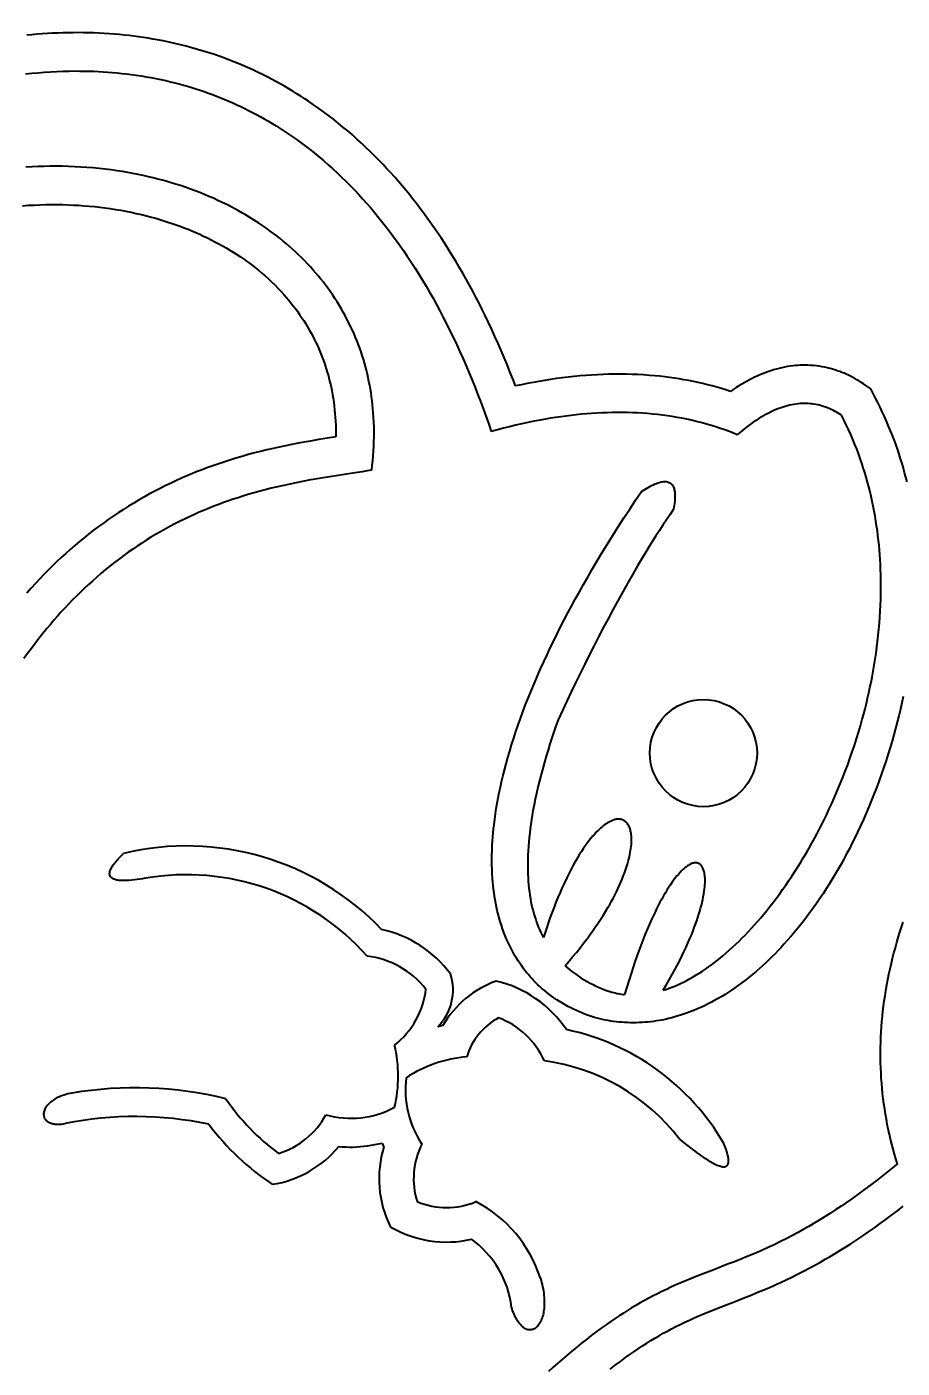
# Model space of a CAD drawing. Header units: millimetres. Extents: x 15 to 415, y 5 to 292.
# Drawn here: x 101.38 to 112.81, y 76.6 to 94.11 of the extents above; entities that cross this region are included whole.
import ezdxf

# ---------------------------------------------------------------- set-up
doc = ezdxf.new("R2010")
doc.units = ezdxf.units.MM
doc.layers.add('Geometries', color=7, linetype='Continuous')

msp = doc.modelspace()

# ---------------------------------------------------------------- linework, layer by layer
at = {"layer": 'Geometries', "linetype": 'Continuous', "lineweight": 40, "flags": 128}
for points in [[(107.7616, 89.4252), (107.7256, 89.5185), (107.6888, 89.6115), (107.6512, 89.7042), (107.6129, 89.7966), (107.5737, 89.8887), (107.5336, 89.9805), (107.4927, 90.072), (107.451, 90.1631), (107.4084, 90.2539), (107.3649, 90.3441), (107.3252, 90.4245), (107.2848, 90.5046), (107.2436, 90.5842), (107.2018, 90.6635), (107.1591, 90.7423), (107.1157, 90.8208), (107.0715, 90.8988), (107.0265, 90.9763), (106.9807, 91.0534), (106.9341, 91.13), (106.8863, 91.2069), (106.8375, 91.2832), (106.7879, 91.3589), (106.7375, 91.4341), (106.6861, 91.5087), (106.6434, 91.5693), (106.6002, 91.6295), (106.5563, 91.6892), (106.5118, 91.7485), (106.4667, 91.8073), (106.421, 91.8657), (106.3746, 91.9236), (106.3277, 91.9809), (106.2801, 92.0378), (106.2319, 92.0941), (106.1825, 92.1505), (106.1325, 92.2063), (106.0818, 92.2616), (106.0305, 92.3162), (105.9785, 92.3702), (105.9222, 92.4274), (105.8651, 92.4838), (105.8073, 92.5395), (105.7487, 92.5944), (105.6893, 92.6486), (105.6292, 92.702), (105.5685, 92.7545), (105.507, 92.8061), (105.4449, 92.8568), (105.3819, 92.9068), (105.3182, 92.9559), (105.2538, 93.004), (105.1889, 93.0511), (105.1232, 93.0973), (105.0569, 93.1425), (105.0066, 93.1758), (104.956, 93.2086), (104.905, 93.2407), (104.8536, 93.2723), (104.7981, 93.3056), (104.7422, 93.3381), (104.6859, 93.37), (104.6292, 93.4012), (104.572, 93.4317), (104.5144, 93.4615), (104.4564, 93.4906), (104.3981, 93.519), (104.3285, 93.5516), (104.2584, 93.5832), (104.1879, 93.6138), (104.1167, 93.6433), (104.0451, 93.6718), (103.9731, 93.6992), (103.9009, 93.7255), (103.8283, 93.7507), (103.7553, 93.7748), (103.6818, 93.7979), (103.608, 93.8199), (103.5338, 93.8408), (103.4595, 93.8606), (103.385, 93.8793), (103.3102, 93.897), (103.235, 93.9136), (103.1595, 93.9291), (103.0839, 93.9436), (103.0225, 93.9546), (102.9609, 93.9648), (102.8993, 93.9744), (102.8376, 93.9833), (102.7756, 93.9915), (102.7136, 93.999), (102.6515, 94.0058), (102.5893, 94.012), (102.5221, 94.0179), (102.4548, 94.023), (102.3875, 94.0274), (102.3202, 94.031), (102.2526, 94.0338), (102.1851, 94.0359), (102.1175, 94.0372), (102.0499, 94.0378), (101.9825, 94.0376), (101.915, 94.0367), (101.8476, 94.0351), (101.7802, 94.0328), (101.7127, 94.0297), (101.6453, 94.026), (101.5778, 94.0216), (101.5105, 94.0164), (101.4433, 94.0106), (101.3761, 94.0042)], [(101.3611, 93.4992), (101.4419, 93.5077), (101.5227, 93.5151), (101.6038, 93.5215), (101.685, 93.5269), (101.7662, 93.5312), (101.8473, 93.5343), (101.9285, 93.5364), (102.0097, 93.5373), (102.0707, 93.5372), (102.1317, 93.5365), (102.1927, 93.5351), (102.2537, 93.533), (102.3146, 93.5303), (102.3754, 93.5269), (102.4362, 93.5228), (102.4969, 93.518), (102.5577, 93.5125), (102.6184, 93.5063), (102.679, 93.4994), (102.7396, 93.4918), (102.8045, 93.4828), (102.8693, 93.473), (102.934, 93.4623), (102.9985, 93.4508), (103.063, 93.4384), (103.1274, 93.4252), (103.1915, 93.4111), (103.2555, 93.3961), (103.311, 93.3824), (103.3664, 93.368), (103.4216, 93.3529), (103.4766, 93.3372), (103.5315, 93.3208), (103.5862, 93.3037), (103.6407, 93.286), (103.695, 93.2676), (103.7489, 93.2485), (103.8026, 93.2289), (103.8561, 93.2085), (103.9093, 93.1875), (103.9624, 93.1659), (104.0152, 93.1435), (104.0677, 93.1205), (104.1199, 93.0969), (104.1718, 93.0727), (104.2233, 93.0479), (104.2745, 93.0224), (104.3254, 92.9963), (104.3761, 92.9696), (104.4265, 92.9422), (104.4765, 92.9142), (104.5262, 92.8856), (104.5803, 92.8535), (104.6341, 92.8207), (104.6874, 92.7872), (104.7402, 92.753), (104.7928, 92.7181), (104.8449, 92.6824), (104.8965, 92.6461), (104.9477, 92.6092), (105.0003, 92.5701), (105.0525, 92.5303), (105.1042, 92.4899), (105.1553, 92.4487), (105.2059, 92.407), (105.256, 92.3646), (105.3154, 92.3129), (105.374, 92.2604), (105.4318, 92.207), (105.4889, 92.1527), (105.5452, 92.0977), (105.6007, 92.0419), (105.6555, 91.9853), (105.7094, 91.928), (105.7626, 91.87), (105.8151, 91.8113), (105.8695, 91.7487), (105.9231, 91.6854), (105.9758, 91.6213), (106.0277, 91.5566), (106.0788, 91.4912), (106.1234, 91.4327), (106.1674, 91.3738), (106.2107, 91.3143), (106.2534, 91.2544), (106.2955, 91.1941), (106.3472, 91.1181), (106.398, 91.0415), (106.4478, 90.9642), (106.4967, 90.8863), (106.5446, 90.8079), (106.5917, 90.729), (106.6379, 90.6495), (106.6832, 90.5695), (106.7287, 90.487), (106.7733, 90.4041), (106.817, 90.3206), (106.8599, 90.2368), (106.905, 90.1461), (106.9492, 90.055), (106.9925, 89.9634), (107.0348, 89.8714), (107.0761, 89.7789), (107.1166, 89.6861), (107.1562, 89.5929), (107.195, 89.4993), (107.2329, 89.4054), (107.2699, 89.3112), (107.3065, 89.2157), (107.3422, 89.12), (107.3772, 89.0239), (107.4114, 88.9276), (107.4447, 88.831)], [(105.8825, 88.3266), (105.8899, 88.3887), (105.8963, 88.4509), (105.9018, 88.5132), (105.9062, 88.5756), (105.9096, 88.638), (105.912, 88.7005), (105.9133, 88.7631), (105.9135, 88.8256), (105.9126, 88.8881), (105.9107, 88.9507), (105.9076, 89.0132), (105.9034, 89.0756), (105.899, 89.1278), (105.8938, 89.1799), (105.8878, 89.232), (105.881, 89.2839), (105.8733, 89.3358), (105.8653, 89.3851), (105.8564, 89.4344), (105.8468, 89.4835), (105.8364, 89.5325), (105.8253, 89.5813), (105.8134, 89.6299), (105.8007, 89.6783), (105.7873, 89.7265), (105.7731, 89.7745), (105.7581, 89.8223), (105.7424, 89.8698), (105.7259, 89.9171), (105.7086, 89.9641), (105.6906, 90.0108), (105.6718, 90.0571), (105.651, 90.1063), (105.6293, 90.155), (105.6068, 90.2034), (105.5834, 90.2513), (105.5592, 90.2989), (105.5349, 90.3448), (105.5098, 90.3903), (105.4839, 90.4353), (105.4573, 90.48), (105.43, 90.5241), (105.4019, 90.5678), (105.3731, 90.6111), (105.3436, 90.6538), (105.3134, 90.6961), (105.2825, 90.7379), (105.251, 90.7791), (105.2188, 90.8199), (105.1859, 90.8601), (105.1524, 90.8999), (105.1183, 90.939), (105.0811, 90.9803), (105.0433, 91.021), (105.0047, 91.0611), (104.9656, 91.1005), (104.9258, 91.1393), (104.8869, 91.176), (104.8474, 91.2121), (104.8074, 91.2476), (104.7669, 91.2825), (104.7259, 91.3168), (104.6844, 91.3505), (104.6423, 91.3835), (104.5998, 91.416), (104.5569, 91.4478), (104.5134, 91.479), (104.4586, 91.5172), (104.403, 91.5544), (104.3469, 91.5906), (104.2901, 91.6258), (104.2418, 91.6548), (104.193, 91.6831), (104.1439, 91.7108), (104.0943, 91.7377), (104.0445, 91.764), (103.9874, 91.793), (103.93, 91.8212), (103.8721, 91.8484), (103.8137, 91.8749), (103.7549, 91.9005), (103.6958, 91.9253), (103.6364, 91.9491), (103.5767, 91.9722), (103.5167, 91.9943), (103.4562, 92.0157), (103.3955, 92.0363), (103.3345, 92.056), (103.2734, 92.0749), (103.2119, 92.0929), (103.1502, 92.1102), (103.0883, 92.1266), (103.0262, 92.1423), (102.964, 92.1571), (102.8969, 92.1721), (102.8297, 92.1863), (102.7623, 92.1995), (102.6947, 92.2119), (102.6268, 92.2233), (102.5588, 92.2339), (102.4799, 92.2451), (102.4007, 92.2551), (102.3214, 92.2639), (102.2419, 92.2716), (102.1622, 92.2782), (102.0825, 92.2836), (102.0028, 92.2878), (101.9231, 92.291), (101.8434, 92.293), (101.7635, 92.2939), (101.6836, 92.2938), (101.6037, 92.2925), (101.5239, 92.2902), (101.4442, 92.2868), (101.3646, 92.2823)], [(101.3193, 91.7784), (101.395, 91.7836), (101.4708, 91.7878), (101.5476, 91.7909), (101.6244, 91.7929), (101.7013, 91.7939), (101.7781, 91.7937), (101.8471, 91.7926), (101.9161, 91.7906), (101.9851, 91.7877), (102.0541, 91.7838), (102.1231, 91.779), (102.1919, 91.7733), (102.2606, 91.7666), (102.3292, 91.759), (102.3977, 91.7504), (102.4662, 91.7409), (102.5345, 91.7304), (102.6027, 91.7189), (102.6706, 91.7064), (102.7383, 91.693), (102.8058, 91.6785), (102.8732, 91.663), (102.9404, 91.6465), (103.0073, 91.629), (103.0609, 91.6141), (103.1144, 91.5986), (103.1677, 91.5823), (103.2208, 91.5654), (103.2738, 91.5478), (103.3265, 91.5294), (103.3791, 91.5104), (103.4313, 91.4906), (103.4828, 91.4704), (103.5339, 91.4494), (103.5848, 91.4277), (103.6354, 91.4053), (103.6856, 91.3822), (103.7356, 91.3584), (103.7851, 91.3338), (103.8343, 91.3086), (103.8831, 91.2825), (103.9315, 91.2558), (103.9795, 91.2283), (104.0271, 91.2), (104.0742, 91.171), (104.1208, 91.1412), (104.167, 91.1107), (104.2072, 91.0832), (104.247, 91.055), (104.2864, 91.0263), (104.3254, 90.9969), (104.364, 90.9669), (104.4021, 90.9363), (104.4464, 90.8995), (104.49, 90.8617), (104.5329, 90.8232), (104.575, 90.7838), (104.6163, 90.7436), (104.6568, 90.7026), (104.6965, 90.6608), (104.7353, 90.6181), (104.7657, 90.5835), (104.7955, 90.5483), (104.8248, 90.5126), (104.8534, 90.4764), (104.8814, 90.4398), (104.9107, 90.4001), (104.9392, 90.36), (104.9669, 90.3192), (104.9939, 90.278), (105.0202, 90.2363), (105.044, 90.1969), (105.0672, 90.157), (105.0897, 90.1167), (105.1115, 90.076), (105.1325, 90.035), (105.1528, 89.9935), (105.1724, 89.9518), (105.1913, 89.9097), (105.2094, 89.8672), (105.2267, 89.8245), (105.2433, 89.7814), (105.2591, 89.7381), (105.2742, 89.6945), (105.2884, 89.6506), (105.3019, 89.6065), (105.3156, 89.5585), (105.3283, 89.5102), (105.3402, 89.4617), (105.3511, 89.4129), (105.3611, 89.364), (105.3703, 89.3145), (105.3786, 89.2648), (105.3859, 89.215), (105.3924, 89.1651), (105.3979, 89.1151), (105.4026, 89.0649), (105.4064, 89.0147), (105.4094, 88.9645), (105.4115, 88.9132), (105.4128, 88.8618), (105.4132, 88.8104), (105.4128, 88.7591)], [(112.4023, 89.3883), (112.3379, 89.4314), (112.3057, 89.453), (112.2733, 89.4743), (112.247, 89.4909), (112.2205, 89.507), (112.1936, 89.5226), (112.1664, 89.5377), (112.1389, 89.5521), (112.111, 89.5658), (112.0828, 89.5789), (112.0543, 89.5912), (112.0254, 89.6029), (111.9964, 89.6139), (111.9652, 89.6248), (111.9338, 89.6349), (111.9021, 89.6443), (111.8702, 89.6529), (111.8382, 89.6608), (111.8018, 89.6687), (111.7652, 89.6757), (111.7284, 89.6817), (111.6915, 89.6867), (111.6545, 89.6907), (111.6173, 89.6937), (111.5801, 89.6957), (111.5428, 89.6965), (111.5115, 89.6964), (111.4802, 89.6955), (111.4488, 89.6939), (111.4176, 89.6915), (111.3864, 89.6883), (111.3495, 89.6836), (111.3126, 89.6779), (111.276, 89.6712), (111.2395, 89.6636), (111.2033, 89.6551), (111.1672, 89.6456), (111.1314, 89.6353), (111.0959, 89.6242), (111.0591, 89.6117), (111.0227, 89.5984), (110.9866, 89.5843), (110.9508, 89.5694), (110.9176, 89.5548), (110.8847, 89.5395), (110.8522, 89.5236), (110.8198, 89.5071), (110.7878, 89.4899), (110.756, 89.4722), (110.718, 89.4501), (110.6804, 89.4271), (110.6432, 89.4035), (110.6065, 89.3792), (110.5702, 89.3542)], [(110.5702, 89.3542), (110.5107, 89.3734), (110.4509, 89.3917), (110.3908, 89.4091), (110.3305, 89.4257), (110.2698, 89.4414), (110.2088, 89.4562), (110.1476, 89.4701), (110.0862, 89.4832), (110.024, 89.4955), (109.9617, 89.5069), (109.8992, 89.5175), (109.8366, 89.5271), (109.7736, 89.536), (109.7106, 89.544), (109.6474, 89.5511), (109.5841, 89.5574), (109.5093, 89.5638), (109.4343, 89.5691), (109.3593, 89.5732), (109.2841, 89.5762), (109.2089, 89.5781), (109.1336, 89.579), (109.0579, 89.5787), (108.9822, 89.5775), (108.9066, 89.5752), (108.8308, 89.5718), (108.7551, 89.5675), (108.6795, 89.5622), (108.6026, 89.5558), (108.5258, 89.5485), (108.4491, 89.5402), (108.3724, 89.5309), (108.2958, 89.5208), (108.2193, 89.5097), (108.1427, 89.4977), (108.0662, 89.4849), (107.9899, 89.4712), (107.9137, 89.4567), (107.8376, 89.4413), (107.7616, 89.4252)], [(112.8758, 88.1721), (112.8606, 88.2327), (112.8447, 88.2932), (112.8281, 88.3535), (112.8108, 88.4135), (112.7926, 88.4735), (112.7737, 88.5333), (112.754, 88.5928), (112.7334, 88.652), (112.7104, 88.715), (112.6865, 88.7776), (112.6615, 88.8399), (112.6356, 88.9019), (112.6088, 88.9636), (112.5813, 89.0249), (112.5529, 89.0861), (112.5239, 89.1471), (112.4943, 89.2077), (112.4641, 89.2681), (112.4334, 89.3283), (112.4023, 89.3883)], [(112.0186, 89.0432), (111.997, 89.0573), (111.9751, 89.0709), (111.9528, 89.0839), (111.9302, 89.0963), (111.9072, 89.1081), (111.884, 89.1193), (111.8604, 89.1298), (111.8365, 89.1395), (111.8111, 89.149), (111.7854, 89.1577), (111.7594, 89.1656), (111.7332, 89.1726), (111.7088, 89.1782), (111.6841, 89.1832), (111.6593, 89.1873), (111.6343, 89.1907), (111.6093, 89.1932), (111.5842, 89.195), (111.5591, 89.196), (111.5339, 89.1962), (111.5071, 89.1956), (111.4804, 89.1942), (111.4536, 89.1919), (111.427, 89.1888), (111.3983, 89.1845), (111.3698, 89.1793), (111.3414, 89.1733), (111.3133, 89.1665), (111.2853, 89.1588), (111.2576, 89.1504), (111.2301, 89.1413), (111.2028, 89.1314), (111.1744, 89.1204), (111.1462, 89.1086), (111.1184, 89.0962), (111.0908, 89.0832), (111.0599, 89.0677), (111.0294, 89.0515), (110.9992, 89.0347), (110.9693, 89.0171), (110.9399, 88.9991), (110.9036, 88.9757), (110.8678, 88.9515), (110.8325, 88.9266), (110.7977, 88.9009), (110.7622, 88.8737), (110.7272, 88.8458), (110.6927, 88.8173), (110.6586, 88.7882)], [(110.6586, 88.7882), (110.6006, 88.8116), (110.5421, 88.8339), (110.4833, 88.8552), (110.4242, 88.8755), (110.3644, 88.8949), (110.3043, 88.9133), (110.2439, 88.9307), (110.1833, 88.9471), (110.1215, 88.9626), (110.0595, 88.9772), (109.9973, 88.9907), (109.9349, 89.0032), (109.872, 89.0148), (109.8089, 89.0254), (109.7456, 89.0349), (109.6823, 89.0435), (109.617, 89.0514), (109.5515, 89.0582), (109.486, 89.064), (109.4204, 89.0688), (109.3547, 89.0727), (109.289, 89.0756), (109.2232, 89.0776), (109.1575, 89.0787), (109.0908, 89.0789), (109.0241, 89.0781), (108.9574, 89.0765), (108.8908, 89.074), (108.8233, 89.0705), (108.7558, 89.0663), (108.6884, 89.0611), (108.6211, 89.0552), (108.5538, 89.0484), (108.4867, 89.0409), (108.4196, 89.0326), (108.3526, 89.0235), (108.2851, 89.0136), (108.2177, 89.003), (108.1505, 88.9916), (108.0834, 88.9796), (108.0029, 88.9642), (107.9227, 88.9478), (107.8426, 88.9306), (107.7627, 88.9124), (107.6829, 88.8933), (107.6033, 88.8734), (107.5239, 88.8526), (107.4447, 88.831)], [(109.6897, 81.5355), (109.7284, 81.5481), (109.7668, 81.5616), (109.8049, 81.576), (109.8425, 81.5913), (109.8799, 81.6074), (109.9168, 81.6243), (109.9535, 81.642), (109.9897, 81.6604), (110.0256, 81.6795), (110.0611, 81.6992), (110.0963, 81.7196), (110.1311, 81.7406), (110.1681, 81.7637), (110.2047, 81.7875), (110.2409, 81.8119), (110.2766, 81.8369), (110.3164, 81.8656), (110.3557, 81.895), (110.3945, 81.925), (110.4329, 81.9556), (110.4708, 81.9869), (110.5083, 82.0187), (110.5526, 82.0575), (110.5963, 82.097), (110.6394, 82.1372), (110.6818, 82.178), (110.7237, 82.2194), (110.7649, 82.2614), (110.8056, 82.304), (110.8457, 82.3471), (110.8852, 82.3907), (110.9242, 82.4349), (110.9652, 82.4824), (111.0055, 82.5304), (111.0453, 82.579), (111.0845, 82.628), (111.123, 82.6774), (111.1663, 82.7343), (111.2088, 82.7917), (111.2506, 82.8496), (111.2916, 82.908), (111.332, 82.9669), (111.3717, 83.0262), (111.4107, 83.086), (111.449, 83.1463), (111.4867, 83.2069), (111.5237, 83.268), (111.5605, 83.3303), (111.5967, 83.393), (111.6322, 83.4561), (111.667, 83.5195), (111.7012, 83.5833), (111.7424, 83.6624), (111.7826, 83.7421), (111.8219, 83.8222), (111.8602, 83.9029), (111.8975, 83.9841), (111.9338, 84.0658), (111.9691, 84.1477), (112.0034, 84.2301), (112.0367, 84.3128), (112.069, 84.3961), (112.1004, 84.4798), (112.1307, 84.5638), (112.16, 84.6481), (112.1883, 84.7327), (112.2155, 84.8176), (112.2418, 84.903), (112.267, 84.9887), (112.2912, 85.0747), (112.3096, 85.1429), (112.3273, 85.2113), (112.3443, 85.2798), (112.3607, 85.3486), (112.3764, 85.4175), (112.3914, 85.4867), (112.4057, 85.5559), (112.4193, 85.6254), (112.4336, 85.7027), (112.447, 85.7803), (112.4595, 85.858), (112.4711, 85.9358), (112.4817, 86.0138), (112.4915, 86.0919), (112.5002, 86.1701), (112.5081, 86.2483), (112.5149, 86.3267), (112.5208, 86.4052), (112.5257, 86.4838), (112.5295, 86.5625), (112.5324, 86.6411), (112.5342, 86.7198), (112.5349, 86.7984), (112.5346, 86.8772), (112.5332, 86.956), (112.5307, 87.0347), (112.5279, 87.0972), (112.5244, 87.1596), (112.5202, 87.222), (112.5153, 87.2843), (112.5096, 87.3467), (112.5032, 87.4091), (112.4961, 87.4713), (112.4881, 87.5335), (112.4791, 87.5978), (112.4693, 87.662), (112.4587, 87.7261), (112.4471, 87.7901), (112.4348, 87.854), (112.4216, 87.9177), (112.4075, 87.9811), (112.3926, 88.0443), (112.3767, 88.1073), (112.36, 88.1702), (112.3424, 88.2329), (112.3239, 88.2953), (112.3046, 88.3573), (112.2843, 88.419), (112.2632, 88.4804), (112.2411, 88.5417), (112.2181, 88.6025), (112.1942, 88.6631), (112.1676, 88.7275), (112.1399, 88.7916), (112.1112, 88.8551), (112.0814, 88.9183), (112.0505, 88.9811), (112.0186, 89.0432)], [(105.4128, 88.7591), (105.303, 88.742), (105.1933, 88.7244), (105.0837, 88.7061), (105.0016, 88.6917), (104.9196, 88.6767), (104.8378, 88.6611), (104.7561, 88.6447), (104.6743, 88.6275), (104.5927, 88.6095), (104.5112, 88.5906), (104.43, 88.5709), (104.3493, 88.5502), (104.2687, 88.5287), (104.1885, 88.5061), (104.1085, 88.4826), (104.0288, 88.458), (103.9495, 88.4324), (103.8705, 88.4058), (103.7919, 88.3781), (103.7286, 88.3549), (103.6655, 88.3311), (103.6028, 88.3065), (103.5403, 88.2812), (103.4781, 88.2552), (103.4057, 88.2238), (103.3337, 88.1915), (103.2622, 88.1582), (103.1911, 88.1239), (103.1205, 88.0887), (103.0504, 88.0524), (102.9808, 88.0153), (102.9118, 87.9771), (102.8424, 87.9375), (102.7736, 87.897), (102.7054, 87.8554), (102.6377, 87.8129), (102.5715, 87.77), (102.5059, 87.7262), (102.4409, 87.6815), (102.3765, 87.6358), (102.3126, 87.5892), (102.2495, 87.5417), (102.1871, 87.4934), (102.1253, 87.4443), (102.0643, 87.3943), (102.0038, 87.3434), (101.9441, 87.2917), (101.885, 87.2392), (101.8268, 87.186), (101.7692, 87.132), (101.7124, 87.0773), (101.6563, 87.0217), (101.6008, 86.9654), (101.5461, 86.9084), (101.4885, 86.8468), (101.4317, 86.7844), (101.3758, 86.7213)], [(105.8825, 88.3266), (105.8209, 88.3162), (105.7592, 88.3062), (105.6357, 88.2869), (105.5258, 88.2701), (105.416, 88.2531), (105.3063, 88.2356), (105.2241, 88.2221), (105.1419, 88.208), (105.0599, 88.1934), (104.9779, 88.178), (104.896, 88.162), (104.8143, 88.1451), (104.7327, 88.1274), (104.6513, 88.1089), (104.5702, 88.0894), (104.4894, 88.069), (104.4088, 88.0475), (104.3286, 88.0251), (104.2645, 88.0063), (104.2007, 87.9869), (104.1371, 87.9668), (104.0738, 87.946), (104.0106, 87.9244), (103.9471, 87.9019), (103.8838, 87.8786), (103.8207, 87.8545), (103.758, 87.8297), (103.6956, 87.8041), (103.6302, 87.7762), (103.5651, 87.7475), (103.5004, 87.7179), (103.436, 87.6873), (103.3721, 87.6559), (103.3086, 87.6236), (103.2456, 87.5905), (103.1831, 87.5566), (103.1211, 87.5217), (103.0595, 87.4859), (102.9984, 87.4493), (102.9378, 87.4118), (102.8778, 87.3735), (102.8184, 87.3344), (102.7595, 87.2945), (102.7011, 87.2537), (102.6433, 87.2121), (102.586, 87.1696), (102.5254, 87.1234), (102.4655, 87.0762), (102.4063, 87.0282), (102.3476, 86.9793), (102.2897, 86.9295), (102.2325, 86.8788), (102.1796, 86.8308), (102.1273, 86.782), (102.0757, 86.7325), (102.0248, 86.6824), (101.9744, 86.6316), (101.9248, 86.5802), (101.8757, 86.5282), (101.8273, 86.4756), (101.7791, 86.4219), (101.7315, 86.3676), (101.6845, 86.3127), (101.6382, 86.2573), (101.5863, 86.1936), (101.5353, 86.1292), (101.485, 86.0641), (101.4356, 85.9984), (101.387, 85.9321), (101.3393, 85.8653)], [(109.4067, 88.047), (109.4282, 88.0611), (109.4499, 88.0748), (109.4718, 88.0881), (109.494, 88.1011), (109.5165, 88.1135), (109.5393, 88.1254), (109.5624, 88.1366), (109.5859, 88.147), (109.6028, 88.1538), (109.62, 88.1601), (109.6374, 88.1656), (109.6509, 88.1694), (109.6645, 88.1726), (109.6782, 88.1751), (109.6921, 88.1769), (109.7028, 88.1777), (109.7135, 88.178), (109.7244, 88.1775), (109.7352, 88.1764), (109.7458, 88.1744), (109.7562, 88.1715), (109.7632, 88.1689), (109.77, 88.1658), (109.7765, 88.1623), (109.7845, 88.1571), (109.7921, 88.1512), (109.7992, 88.1443), (109.8057, 88.1368), (109.8124, 88.1276), (109.8182, 88.1178), (109.8234, 88.1073), (109.8278, 88.0964), (109.832, 88.0836), (109.8354, 88.0706), (109.8382, 88.0574), (109.8403, 88.0438), (109.8419, 88.0301), (109.8431, 88.0163), (109.8438, 87.9998), (109.8441, 87.9833), (109.8438, 87.9667), (109.8426, 87.9418), (109.8407, 87.9169), (109.8379, 87.8918), (109.8346, 87.8667), (109.8308, 87.8417), (109.8265, 87.8167)], [(108.7921, 81.1801), (108.7524, 81.1932), (108.713, 81.2071), (108.6738, 81.2217), (108.635, 81.2371), (108.5964, 81.2533), (108.5582, 81.2702), (108.5204, 81.288), (108.4829, 81.3065), (108.4459, 81.3259), (108.4092, 81.346), (108.3731, 81.367), (108.3374, 81.3887), (108.2997, 81.413), (108.2625, 81.4381), (108.2261, 81.4642), (108.1903, 81.4912), (108.162, 81.5135), (108.1342, 81.5364), (108.1069, 81.5599), (108.0799, 81.584), (108.0535, 81.6087), (108.0276, 81.634), (108.0023, 81.6596), (107.9776, 81.6859), (107.9534, 81.7126), (107.9297, 81.7399), (107.9066, 81.7677), (107.884, 81.796), (107.8607, 81.8265), (107.8381, 81.8575), (107.8162, 81.8891), (107.7948, 81.9212), (107.7742, 81.9537), (107.7542, 81.9867), (107.7349, 82.0203), (107.7162, 82.0542), (107.6983, 82.0886), (107.681, 82.1233), (107.6645, 82.1583), (107.6448, 82.2025), (107.6262, 82.2471), (107.6086, 82.2923), (107.5921, 82.3377), (107.576, 82.3854), (107.561, 82.4334), (107.5471, 82.4817), (107.5342, 82.5304), (107.5231, 82.5763), (107.5129, 82.6224), (107.5035, 82.6687), (107.495, 82.7152), (107.4873, 82.7618), (107.4805, 82.8085), (107.4744, 82.8553), (107.4692, 82.9023), (107.4646, 82.9493), (107.4609, 82.9963), (107.4572, 83.0552), (107.4545, 83.1142), (107.453, 83.1732), (107.4524, 83.2322), (107.453, 83.2954), (107.4546, 83.3586), (107.4572, 83.4218), (107.4609, 83.4849), (107.4648, 83.5382), (107.4694, 83.5914), (107.4746, 83.6445), (107.4805, 83.6976), (107.4893, 83.7684), (107.4993, 83.8391), (107.5102, 83.9096), (107.5221, 83.9798), (107.535, 84.0498), (107.5488, 84.1196), (107.5635, 84.1894), (107.5791, 84.259), (107.5955, 84.3283), (107.6162, 84.4112), (107.638, 84.4939), (107.6609, 84.5762), (107.6848, 84.6583), (107.7097, 84.74), (107.7372, 84.8268), (107.7658, 84.9132), (107.7953, 84.9992), (107.8259, 85.085), (107.8573, 85.1704), (107.8933, 85.2649), (107.9303, 85.3591), (107.9683, 85.4529), (108.0074, 85.5463), (108.0473, 85.6392), (108.0881, 85.7318), (108.1298, 85.824), (108.1724, 85.9158), (108.2157, 86.0072), (108.2598, 86.0983), (108.3047, 86.189), (108.3503, 86.2793), (108.3973, 86.3706), (108.445, 86.4615), (108.4934, 86.552), (108.5424, 86.6422), (108.5955, 86.7383), (108.6494, 86.834), (108.704, 86.9294), (108.7592, 87.0243), (108.8151, 87.1189), (108.8858, 87.2366), (108.9574, 87.3537), (109.03, 87.4703), (109.1034, 87.5863), (109.178, 87.7023), (109.2534, 87.8177), (109.3297, 87.9326), (109.4067, 88.047)], [(109.8265, 87.8167), (109.7792, 87.7481), (109.7325, 87.679), (109.6865, 87.6096), (109.6409, 87.5397), (109.5958, 87.4696), (109.5513, 87.3991), (109.5071, 87.3282), (109.4634, 87.257), (109.4202, 87.1856), (109.3561, 87.0779), (109.2929, 86.9697), (109.2265, 86.854), (109.1611, 86.7377), (109.0965, 86.6209), (109.0327, 86.5036), (108.9696, 86.3859), (108.9073, 86.2678), (108.8457, 86.1493), (108.7848, 86.0304), (108.7244, 85.911), (108.6646, 85.7914), (108.6054, 85.6714), (108.5467, 85.5511), (108.4886, 85.4306), (108.4311, 85.3098), (108.374, 85.1887), (108.3174, 85.0675)], [(112.826, 85.3712), (112.8077, 85.2873), (112.7885, 85.2037), (112.7685, 85.1203), (112.7476, 85.0371), (112.7259, 84.9542), (112.7032, 84.8713), (112.6798, 84.7887), (112.6554, 84.7063), (112.6302, 84.6242), (112.6022, 84.5366), (112.5733, 84.4493), (112.5434, 84.3623), (112.5124, 84.2757), (112.4805, 84.1893), (112.4475, 84.1032), (112.4134, 84.0176), (112.3784, 83.9323), (112.3429, 83.8487), (112.3063, 83.7654), (112.2687, 83.6826), (112.2302, 83.6003), (112.1906, 83.5185), (112.1568, 83.4507), (112.1222, 83.3833), (112.087, 83.3162), (112.051, 83.2495), (112.0143, 83.1833), (111.9768, 83.1174), (111.9386, 83.0521), (111.8996, 82.9871), (111.8599, 82.9227), (111.8193, 82.8586), (111.778, 82.7951), (111.7358, 82.7321), (111.6909, 82.6668), (111.6451, 82.6022), (111.5984, 82.5382), (111.5627, 82.4905), (111.5265, 82.4433), (111.4897, 82.3965), (111.4525, 82.3501), (111.4075, 82.2956), (111.3619, 82.2418), (111.3154, 82.1886), (111.2682, 82.1361), (111.2298, 82.0947), (111.1909, 82.0537), (111.1515, 82.0132), (111.1115, 81.9733), (111.0711, 81.9339), (111.0301, 81.895), (110.9885, 81.8567), (110.9464, 81.819), (110.9038, 81.7819), (110.8606, 81.7455), (110.8149, 81.7082), (110.7686, 81.6716), (110.7217, 81.6359), (110.6742, 81.6009), (110.6261, 81.5668), (110.5839, 81.538), (110.5413, 81.5099), (110.4982, 81.4826), (110.4546, 81.4559), (110.4106, 81.43), (110.3661, 81.4049), (110.3212, 81.3807), (110.2758, 81.3572), (110.23, 81.3347), (110.1837, 81.3131), (110.137, 81.2924), (110.0899, 81.2726), (110.0498, 81.2567), (110.0094, 81.2415), (109.9687, 81.2271), (109.9277, 81.2134), (109.8865, 81.2006), (109.8441, 81.1882), (109.8015, 81.1767), (109.7586, 81.1661), (109.7155, 81.1564), (109.6722, 81.1476), (109.6361, 81.141), (109.5998, 81.1351), (109.5634, 81.1298), (109.5269, 81.1251), (109.4902, 81.1212), (109.4535, 81.1179), (109.4151, 81.1152), (109.3766, 81.1133), (109.3381, 81.1121), (109.2994, 81.1118), (109.2608, 81.1122), (109.2221, 81.1133), (109.1861, 81.1151), (109.1501, 81.1176), (109.1142, 81.1208), (109.0783, 81.1246), (109.0424, 81.1291), (109.0066, 81.1343), (108.9706, 81.1403), (108.9346, 81.1469), (108.8989, 81.1542), (108.8631, 81.1621), (108.8275, 81.1708), (108.7921, 81.1801)], [(108.3174, 85.0675), (108.2898, 84.9888), (108.2628, 84.91), (108.2365, 84.8309), (108.2109, 84.7515), (108.186, 84.672), (108.1619, 84.5922), (108.1385, 84.5122), (108.1161, 84.4319), (108.0943, 84.3509), (108.0735, 84.2697), (108.0538, 84.1882), (108.035, 84.1065), (108.0187, 84.0307), (108.0033, 83.9547), (107.9891, 83.8784), (107.9791, 83.8211), (107.9698, 83.7637), (107.9611, 83.7062), (107.9532, 83.6485), (107.946, 83.5903), (107.9395, 83.532), (107.9339, 83.4736), (107.9292, 83.4151), (107.9255, 83.3581), (107.9227, 83.3011), (107.9209, 83.244), (107.92, 83.187), (107.9201, 83.1413), (107.9209, 83.0956), (107.9224, 83.0499), (107.9247, 83.0043), (107.9277, 82.9587), (107.9316, 82.9131), (107.9363, 82.8677), (107.9418, 82.8223), (107.9483, 82.777), (107.9557, 82.7319), (107.9632, 82.6918), (107.9715, 82.6519), (107.9805, 82.6121), (107.9905, 82.5724), (108.0013, 82.5329), (108.0131, 82.4937), (108.0243, 82.4589), (108.0363, 82.4245), (108.0491, 82.3903), (108.0626, 82.3564), (108.0771, 82.3225), (108.0923, 82.289), (108.1084, 82.2559), (108.1252, 82.2232)], [(108.4081, 81.8564), (108.4581, 81.9136), (108.5073, 81.9714), (108.5558, 82.0298), (108.6036, 82.089), (108.6505, 82.1488), (108.6966, 82.2093), (108.7329, 82.2584), (108.7686, 82.3079), (108.8036, 82.3578), (108.8379, 82.4083), (108.8715, 82.4592), (108.9044, 82.5106), (108.9365, 82.5625), (108.9678, 82.6149), (108.9922, 82.6572), (109.016, 82.6998), (109.0391, 82.7428), (109.0616, 82.7861), (109.0835, 82.8298), (109.1018, 82.868), (109.1195, 82.9064), (109.1367, 82.9452), (109.1532, 82.9843), (109.169, 83.0236), (109.1841, 83.0633), (109.1984, 83.1034), (109.2119, 83.1437), (109.2244, 83.1844), (109.2331, 83.2151), (109.2413, 83.2459), (109.2487, 83.2769), (109.2555, 83.3081), (109.2605, 83.3339), (109.2649, 83.3597), (109.2688, 83.3856), (109.2719, 83.4117), (109.2744, 83.4378), (109.2759, 83.4617), (109.2768, 83.4856), (109.2769, 83.5096), (109.276, 83.5336), (109.2749, 83.5498), (109.2733, 83.5661), (109.2712, 83.5823), (109.2685, 83.5986), (109.2651, 83.6147), (109.261, 83.6307), (109.2573, 83.643), (109.253, 83.6552), (109.2482, 83.6672), (109.2426, 83.6792), (109.2364, 83.6908), (109.2295, 83.7021), (109.2221, 83.7123), (109.2141, 83.7221), (109.205, 83.7313), (109.1953, 83.7398), (109.1885, 83.7448), (109.1814, 83.7494), (109.1741, 83.7536), (109.1662, 83.7574), (109.1581, 83.7607), (109.1497, 83.7634), (109.1388, 83.7662), (109.1277, 83.7681), (109.1162, 83.7692), (109.1047, 83.7694), (109.0933, 83.7689), (109.082, 83.7677), (109.0707, 83.7658), (109.0593, 83.7633), (109.048, 83.7603), (109.0368, 83.7567), (109.0226, 83.7514), (109.0087, 83.7455), (108.995, 83.739), (108.9816, 83.7319), (108.9637, 83.7216), (108.9463, 83.7105), (108.9293, 83.6987), (108.9115, 83.6854), (108.8941, 83.6716), (108.8772, 83.6572), (108.8606, 83.6424), (108.8445, 83.6272), (108.8248, 83.6077), (108.8056, 83.5877), (108.7869, 83.5673), (108.7686, 83.5465), (108.7436, 83.5166), (108.7193, 83.4861), (108.6958, 83.455), (108.6703, 83.4197), (108.6455, 83.3839), (108.6214, 83.3475), (108.598, 83.3108), (108.5752, 83.2737), (108.553, 83.2362), (108.5314, 83.1984), (108.5103, 83.1603), (108.4824, 83.1082), (108.4554, 83.0556), (108.4292, 83.0026), (108.3993, 82.9398), (108.3705, 82.8765), (108.3426, 82.8128), (108.3155, 82.7488), (108.2893, 82.6844), (108.2639, 82.6197), (108.2393, 82.5547), (108.2153, 82.4894), (108.1918, 82.4232), (108.169, 82.3568), (108.1468, 82.2901), (108.1252, 82.2232)], [(102.9236, 82.9988), (102.8884, 82.9927), (102.8532, 82.987), (102.8178, 82.9819), (102.7824, 82.9773), (102.7468, 82.9734), (102.7112, 82.9704), (102.6934, 82.9693), (102.6755, 82.9685), (102.6576, 82.968), (102.6398, 82.9678), (102.6161, 82.9684), (102.5924, 82.9699), (102.5796, 82.9711), (102.5668, 82.9728), (102.5542, 82.975), (102.5414, 82.9777), (102.5287, 82.9812), (102.5164, 82.9854), (102.5098, 82.9881), (102.5034, 82.9911), (102.497, 82.9946), (102.4909, 82.9984), (102.4852, 83.0027), (102.4798, 83.0073), (102.4747, 83.0127), (102.4702, 83.0186), (102.4673, 83.0232), (102.4648, 83.028), (102.4627, 83.0332), (102.461, 83.0386), (102.4598, 83.0439), (102.459, 83.0493), (102.4586, 83.0549), (102.4586, 83.0604), (102.4593, 83.0699), (102.4608, 83.0793), (102.4631, 83.0887), (102.466, 83.098), (102.4705, 83.1099), (102.4757, 83.1216), (102.4815, 83.133), (102.4877, 83.1441), (102.4968, 83.159), (102.5065, 83.1735), (102.5166, 83.1877), (102.5303, 83.2057), (102.5445, 83.2233), (102.5592, 83.2405), (102.5742, 83.2575), (102.5948, 83.2798), (102.6159, 83.3016), (102.6374, 83.3231)], [(109.6897, 81.5355), (109.7303, 81.6039), (109.7701, 81.6727), (109.809, 81.742), (109.8469, 81.8118), (109.8767, 81.8682), (109.9058, 81.9249), (109.9342, 81.982), (109.9619, 82.0394), (109.9888, 82.0972), (110.0127, 82.1502), (110.0359, 82.2036), (110.0583, 82.2573), (110.0799, 82.3113), (110.0966, 82.3549), (110.1127, 82.3987), (110.1282, 82.4428), (110.1431, 82.4871), (110.1572, 82.5316), (110.1683, 82.5687), (110.1789, 82.606), (110.1888, 82.6435), (110.1981, 82.6812), (110.2066, 82.719), (110.2144, 82.7571), (110.2212, 82.7953), (110.227, 82.8336), (110.2304, 82.8601), (110.2331, 82.8866), (110.2352, 82.9132), (110.2366, 82.94), (110.2372, 82.9668), (110.2367, 82.9937), (110.2357, 83.0132), (110.234, 83.0327), (110.2315, 83.0521), (110.2291, 83.0668), (110.226, 83.0814), (110.2223, 83.0959), (110.2179, 83.1102), (110.2143, 83.1199), (110.2102, 83.1295), (110.2056, 83.139), (110.2004, 83.1482), (110.1947, 83.1569), (110.1883, 83.1651), (110.181, 83.173), (110.1729, 83.1802), (110.1668, 83.1846), (110.1604, 83.1886), (110.1534, 83.1921), (110.1462, 83.195), (110.1389, 83.1971), (110.1316, 83.1987), (110.1238, 83.1997), (110.1161, 83.2001), (110.1056, 83.1997), (110.0951, 83.1985), (110.0845, 83.1963), (110.0741, 83.1934), (110.0625, 83.1893), (110.0511, 83.1845), (110.04, 83.1791), (110.029, 83.1731), (110.0182, 83.1666), (110.0076, 83.1597), (109.9931, 83.1493), (109.979, 83.1383), (109.9653, 83.1269), (109.9518, 83.1149), (109.9387, 83.1025), (109.9259, 83.0898), (109.9068, 83.0698), (109.8884, 83.0493), (109.8705, 83.0282), (109.8531, 83.0068), (109.8298, 82.9765), (109.8072, 82.9456), (109.7854, 82.9142), (109.7643, 82.8823), (109.7437, 82.8501), (109.7188, 82.8094), (109.6947, 82.7682), (109.6712, 82.7266), (109.6485, 82.6846), (109.6263, 82.6424), (109.6047, 82.5998), (109.5837, 82.557), (109.5631, 82.514), (109.5348, 82.4525), (109.5073, 82.3906), (109.4807, 82.3284), (109.4522, 82.2593), (109.4246, 82.1899), (109.3978, 82.1201), (109.3718, 82.0501), (109.3465, 81.9798), (109.3219, 81.9093), (109.298, 81.8385), (109.2747, 81.7675), (109.2444, 81.6719), (109.2151, 81.5759), (109.1868, 81.4797)], [(112.7493, 79.2695), (112.7299, 79.3333), (112.7113, 79.3974), (112.6936, 79.4617), (112.6767, 79.5263), (112.6607, 79.591), (112.6457, 79.656), (112.6315, 79.7212), (112.6182, 79.7866), (112.6059, 79.8522), (112.5944, 79.9179), (112.5837, 79.9851), (112.574, 80.0524), (112.5652, 80.1198), (112.5574, 80.1874), (112.5505, 80.255), (112.5447, 80.322), (112.5398, 80.3892), (112.5359, 80.4563), (112.5329, 80.5237), (112.5309, 80.5911), (112.5298, 80.6585), (112.5297, 80.7257), (112.5304, 80.793), (112.5322, 80.8603), (112.5348, 80.9276), (112.5384, 80.9949), (112.5429, 81.0622), (112.5483, 81.1293), (112.5545, 81.1963), (112.5617, 81.2632), (112.5698, 81.3301), (112.5787, 81.3969), (112.5885, 81.4635), (112.5999, 81.5346), (112.6122, 81.6056), (112.6256, 81.6764), (112.6398, 81.7471), (112.655, 81.8176), (112.6711, 81.8879), (112.6876, 81.956), (112.7049, 82.0239), (112.723, 82.0915), (112.7419, 82.159), (112.7617, 82.2263), (112.7822, 82.2935), (112.8035, 82.3604), (112.8255, 82.427)], [(109.0214, 81.5108), (109.0419, 81.5054), (109.0624, 81.5004), (109.0831, 81.4959), (109.1038, 81.4918), (109.1244, 81.4882), (109.1451, 81.4849), (109.1659, 81.4821), (109.1868, 81.4797)], [(101.9665, 80.1931), (101.9402, 80.1884), (101.914, 80.1827), (101.888, 80.176), (101.8623, 80.1684), (101.845, 80.1625), (101.8279, 80.1562), (101.8109, 80.1494), (101.7941, 80.142), (101.7775, 80.134), (101.7611, 80.1254), (101.7457, 80.1166), (101.7305, 80.1072), (101.7158, 80.0973), (101.7012, 80.0865), (101.6871, 80.0752), (101.6736, 80.0632), (101.6631, 80.0529), (101.653, 80.0422), (101.6435, 80.031), (101.6343, 80.0191), (101.6258, 80.0067), (101.6181, 79.9938), (101.6122, 79.9821), (101.607, 79.9701), (101.6026, 79.9576), (101.5992, 79.9447), (101.5973, 79.9344), (101.5963, 79.924), (101.596, 79.9133), (101.5967, 79.9026), (101.5984, 79.8923), (101.601, 79.8822), (101.6048, 79.872), (101.6096, 79.8622), (101.6143, 79.8547), (101.6196, 79.8475), (101.6255, 79.8407), (101.632, 79.8343), (101.6412, 79.8267), (101.651, 79.8199), (101.6616, 79.8138), (101.6726, 79.8085), (101.6843, 79.8038), (101.6962, 79.7998), (101.7084, 79.7965), (101.721, 79.7937), (101.7337, 79.7915), (101.7465, 79.7898), (101.7628, 79.7884), (101.7791, 79.7877), (101.7954, 79.7875), (101.8117, 79.788), (101.8338, 79.7894), (101.8559, 79.7916), (101.8778, 79.7946)], [(109.9027, 79.5917), (109.9576, 79.5473), (110.0129, 79.5034), (110.0689, 79.4604), (110.0972, 79.4392), (110.1256, 79.4182), (110.1543, 79.3976), (110.1832, 79.3773), (110.2124, 79.3574), (110.2419, 79.3379), (110.2717, 79.3191), (110.302, 79.3009), (110.3174, 79.2921), (110.3328, 79.2836), (110.3485, 79.2754), (110.3643, 79.2675), (110.3795, 79.2604), (110.3949, 79.2537), (110.4105, 79.2475), (110.4264, 79.242), (110.4387, 79.2384), (110.4512, 79.2355), (110.4598, 79.2339), (110.4684, 79.2327), (110.477, 79.2321), (110.4824, 79.2321), (110.4878, 79.2323), (110.4932, 79.2328), (110.4986, 79.2338), (110.5038, 79.2351), (110.5089, 79.2368), (110.514, 79.2392), (110.5188, 79.242), (110.5226, 79.2449), (110.5261, 79.2481), (110.5294, 79.2517), (110.5323, 79.2557), (110.5351, 79.2602), (110.5374, 79.265), (110.5394, 79.2701), (110.5411, 79.2753), (110.5431, 79.2844), (110.5443, 79.2936), (110.5449, 79.303), (110.545, 79.3125), (110.5442, 79.3274), (110.5425, 79.3422), (110.5401, 79.357), (110.5372, 79.3716), (110.5325, 79.3914), (110.5271, 79.411), (110.5212, 79.4305), (110.5125, 79.4566), (110.5031, 79.4824), (110.4932, 79.5082), (110.4829, 79.5337)], [(112.7493, 79.2695), (112.663, 79.1994), (112.5761, 79.1302), (112.4886, 79.0618), (112.4224, 79.0111), (112.3558, 78.9609), (112.2889, 78.9113), (112.2214, 78.8623), (112.1533, 78.8137), (112.0847, 78.7658), (112.0156, 78.7186), (111.946, 78.6721), (111.8762, 78.6265), (111.8059, 78.5817), (111.735, 78.5378), (111.6637, 78.4947), (111.5918, 78.4524), (111.5194, 78.4111), (111.4464, 78.3708), (111.373, 78.3314), (111.2982, 78.2926), (111.223, 78.2549), (111.1472, 78.2181), (111.071, 78.1824), (110.995, 78.148), (110.9187, 78.1145), (110.842, 78.0818), (110.765, 78.05), (110.6877, 78.0188), (110.6101, 77.9882), (110.5325, 77.9581), (110.4547, 77.9282), (110.3505, 77.8883), (110.2464, 77.8483), (110.1426, 77.8077), (110.0685, 77.7779), (109.9946, 77.7476), (109.9211, 77.7164), (109.8479, 77.6844), (109.7897, 77.6581), (109.7317, 77.6311), (109.6741, 77.6034), (109.6169, 77.575), (109.5599, 77.546), (109.5028, 77.5158), (109.4461, 77.485), (109.3897, 77.4534), (109.3338, 77.4211), (109.2783, 77.3881), (109.2238, 77.3547), (109.1697, 77.3207), (109.116, 77.2861), (109.0627, 77.2508), (109.0098, 77.2149), (108.9442, 77.1693), (108.8792, 77.1228), (108.8149, 77.0755), (108.7511, 77.0275), (108.6871, 76.9781), (108.6237, 76.928), (108.5608, 76.8773), (108.4984, 76.826), (108.4363, 76.7738), (108.3747, 76.7211), (108.3135, 76.6678), (108.2527, 76.614), (108.1924, 76.5597)], [(108.998, 76.5891), (109.0639, 76.6401), (109.1304, 76.6904), (109.1976, 76.7397), (109.2523, 76.7789), (109.3075, 76.8174), (109.3631, 76.8552), (109.4192, 76.8924), (109.4758, 76.9288), (109.5288, 76.962), (109.5822, 76.9945), (109.6361, 77.0262), (109.6904, 77.0572), (109.7453, 77.0876), (109.8006, 77.1171), (109.8563, 77.1459), (109.9125, 77.1738), (109.9726, 77.2028), (110.0331, 77.2308), (110.0939, 77.2582), (110.1551, 77.2848), (110.2166, 77.3108), (110.2936, 77.3425), (110.371, 77.3735), (110.4485, 77.404), (110.5262, 77.4343), (110.6304, 77.4748), (110.7345, 77.5156), (110.8383, 77.557), (110.9155, 77.5884), (110.9924, 77.6205), (111.0691, 77.6532), (111.1454, 77.6867), (111.2214, 77.721), (111.297, 77.7562), (111.3722, 77.7922), (111.4469, 77.8291), (111.5217, 77.8672), (111.596, 77.9061), (111.6699, 77.946), (111.7433, 77.9867), (111.8079, 78.0236), (111.8722, 78.0611), (111.9362, 78.0993), (111.9997, 78.1381), (112.0629, 78.1775), (112.1413, 78.2275), (112.2192, 78.2785), (112.2965, 78.3303), (112.3732, 78.3829), (112.4494, 78.4363), (112.5251, 78.4904), (112.6003, 78.5453), (112.6749, 78.6009), (112.7505, 78.6582), (112.8256, 78.7161)], [(108.0861, 77.7764), (108.0941, 77.749), (108.1016, 77.7214), (108.1085, 77.6936), (108.1147, 77.6657), (108.1202, 77.6373), (108.1251, 77.6089), (108.1292, 77.5803), (108.1325, 77.5516), (108.135, 77.5231), (108.1366, 77.4945), (108.1373, 77.4659), (108.1371, 77.4372), (108.1364, 77.4178), (108.1351, 77.3985), (108.1334, 77.3791), (108.1311, 77.3597), (108.1282, 77.3404), (108.1247, 77.3211), (108.1201, 77.3), (108.1147, 77.2791), (108.1083, 77.2585), (108.1027, 77.2429), (108.0965, 77.2276), (108.0897, 77.2125), (108.0821, 77.1978), (108.0745, 77.1847), (108.0662, 77.1721), (108.057, 77.1599), (108.047, 77.1483), (108.04, 77.141), (108.0325, 77.1342), (108.0247, 77.1279), (108.0162, 77.1218), (108.0072, 77.1164), (107.9978, 77.1117), (107.989, 77.1081), (107.9798, 77.1052), (107.9702, 77.103), (107.9605, 77.1017), (107.9509, 77.1012), (107.9414, 77.1016), (107.9316, 77.1027), (107.9219, 77.1047), (107.9103, 77.1082), (107.8991, 77.1126), (107.8879, 77.1181), (107.8772, 77.1244), (107.8667, 77.1316), (107.8567, 77.1394), (107.8471, 77.1477), (107.8377, 77.1568), (107.8287, 77.1662), (107.8201, 77.176), (107.8083, 77.1908), (107.7973, 77.2061), (107.7868, 77.222), (107.777, 77.2381), (107.7645, 77.2607), (107.7529, 77.2837), (107.7421, 77.3071), (107.7326, 77.3295), (107.7237, 77.3521), (107.7153, 77.375), (107.7074, 77.398)]]:
    msp.add_lwpolyline(points, dxfattribs=at)
at = {"layer": 'Geometries', "linetype": 'Continuous', "lineweight": 40}
for centre, radius in [((101.7014, 79.2339), 23.75), ((101.7014, 79.2339), 22.5), ((110.2164, 84.6325), 0.7)]:
    msp.add_circle(centre, radius, dxfattribs=at)
for centre, radius, start, end in [((103.4606, 79.8905), 3.53, 43.70891, 103.48512), ((103.4606, 79.8905), 3.1544, 41.51308, 99.801), ((105.6865, 80.8385), 1.5264, 36.68984, 77.67748), ((105.6865, 80.8385), 1.1508, 38.20784, 83.20784), ((109.5083, 83.0916), 1.6541, 228.30606, 252.8809), ((106.2702, 81.5382), 0.6746, 314.74935, 18.33527), ((107.9475, 80.4211), 1.3104, 109.49985, 150.08265), ((107.1586, 80.171), 1.5264, 33.87643, 76.68856), ((105.5052, 81.6811), 1.0935, 308.12778, 353.12778), ((107.9475, 80.4211), 0.8592, 118.41647, 163.41647), ((107.1586, 80.171), 1.0752, 24.30519, 69.30519), ((107.2724, 78.9428), 2.1811, 102.19526, 103.99253), ((107.7871, 77.9731), 3.1149, 30.06665, 78.16687), ((104.4818, 80.4148), 1.7464, 346.55184, 13.44816), ((107.2724, 78.9428), 1.7299, 94.92292, 122.9491), ((107.7871, 77.9731), 2.6637, 37.4196, 82.4196), ((107.6236, 80.243), 1.3009, 173.31622, 213.47103), ((102.7954, 75.2931), 4.9697, 76.24901, 99.60165), ((106.4385, 81.7993), 2.9798, 214.29534, 233.46076), ((102.7954, 75.2931), 4.5941, 77.95367, 101.52132), ((104.3619, 80.4042), 1.0438, 286.84711, 331.84711), ((105.6142, 81.0443), 1.1802, 253.65943, 298.65943), ((106.4385, 81.7993), 3.3554, 216.87138, 236.46513), ((105.5794, 81.2959), 1.8081, 271.73818, 284.03942), ((107.6236, 80.243), 1.7521, 203.59528, 205.36315), ((107.4123, 79.077), 0.9822, 152.82815, 197.82815), ((104.3619, 80.4042), 1.4194, 279.03703, 320.26067), ((105.6142, 81.0443), 1.5558, 264.06326, 270.73583), ((107.4123, 79.077), 1.4334, 163.14948, 205.94993), ((106.8602, 79.7009), 1.0008, 247.5, 292.5), ((106.4576, 77.2589), 1.7087, 17.62962, 62.62962), ((106.8602, 79.7009), 1.452, 239.50569, 282.88152), ((106.4576, 77.2589), 1.2575, 6.3523, 54.72282)]:
    msp.add_arc(centre, radius, start, end, dxfattribs=at)

doc.saveas('drawing.dxf')
